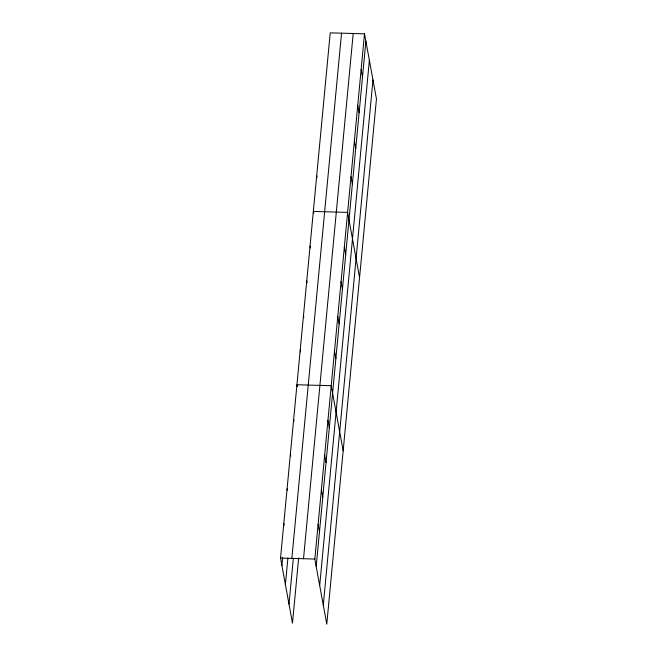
<?xml version="1.0" encoding="UTF-8"?>
<svg xmlns="http://www.w3.org/2000/svg" width="657" height="657" viewBox="0 0 657 657"><rect width="100%" height="100%" fill="white"/><g stroke="black" fill="none" stroke-linecap="round" stroke-linejoin="round"><path stroke-width="0.99" d="M298.656 557.924L292.488 623.173L280.539 558.072L330.225 32.85L364.512 33.827L376.461 98.928L326.775 624.15L314.826 559.05L364.512 33.827M281.902 565.513L282.674 557.358M285.393 584.541L287.906 558.031M291.856 558.393L341.541 33.17M288.99 604.144L293.334 558.269M303.509 558.729L353.203 33.507M316.198 566.49L365.883 41.268M319.688 585.518L369.374 60.296M323.285 605.122L372.971 79.899M280.539 558.072L314.826 559.05M361.136 69.543L362.5 76.984M357.761 105.26L359.124 112.7M354.378 140.976L355.749 148.416M351.002 176.684L352.366 184.132M359.568 277.5L347.619 212.4L313.332 211.423L313.668 213.287M344.342 247.065L345.705 254.514M341.065 281.73L342.428 289.179M316.707 175.706L317.052 177.571M337.78 316.395L339.152 323.844M334.503 351.06L335.867 358.5M310.047 246.088L310.391 247.952M343.176 450.825L331.227 385.725L296.931 384.747L297.276 386.612M306.77 280.753L307.115 282.617M327.942 420.39L329.313 427.83M303.493 315.417L303.83 317.282M324.665 455.055L326.028 462.495M300.216 350.082L300.553 351.947M321.388 489.72L322.751 497.16M318.111 524.385L319.474 531.825M293.654 419.412L293.991 421.277M290.378 454.077L290.714 455.942M287.093 488.742L287.438 490.607M283.816 523.407L284.161 525.272"/></g></svg>
